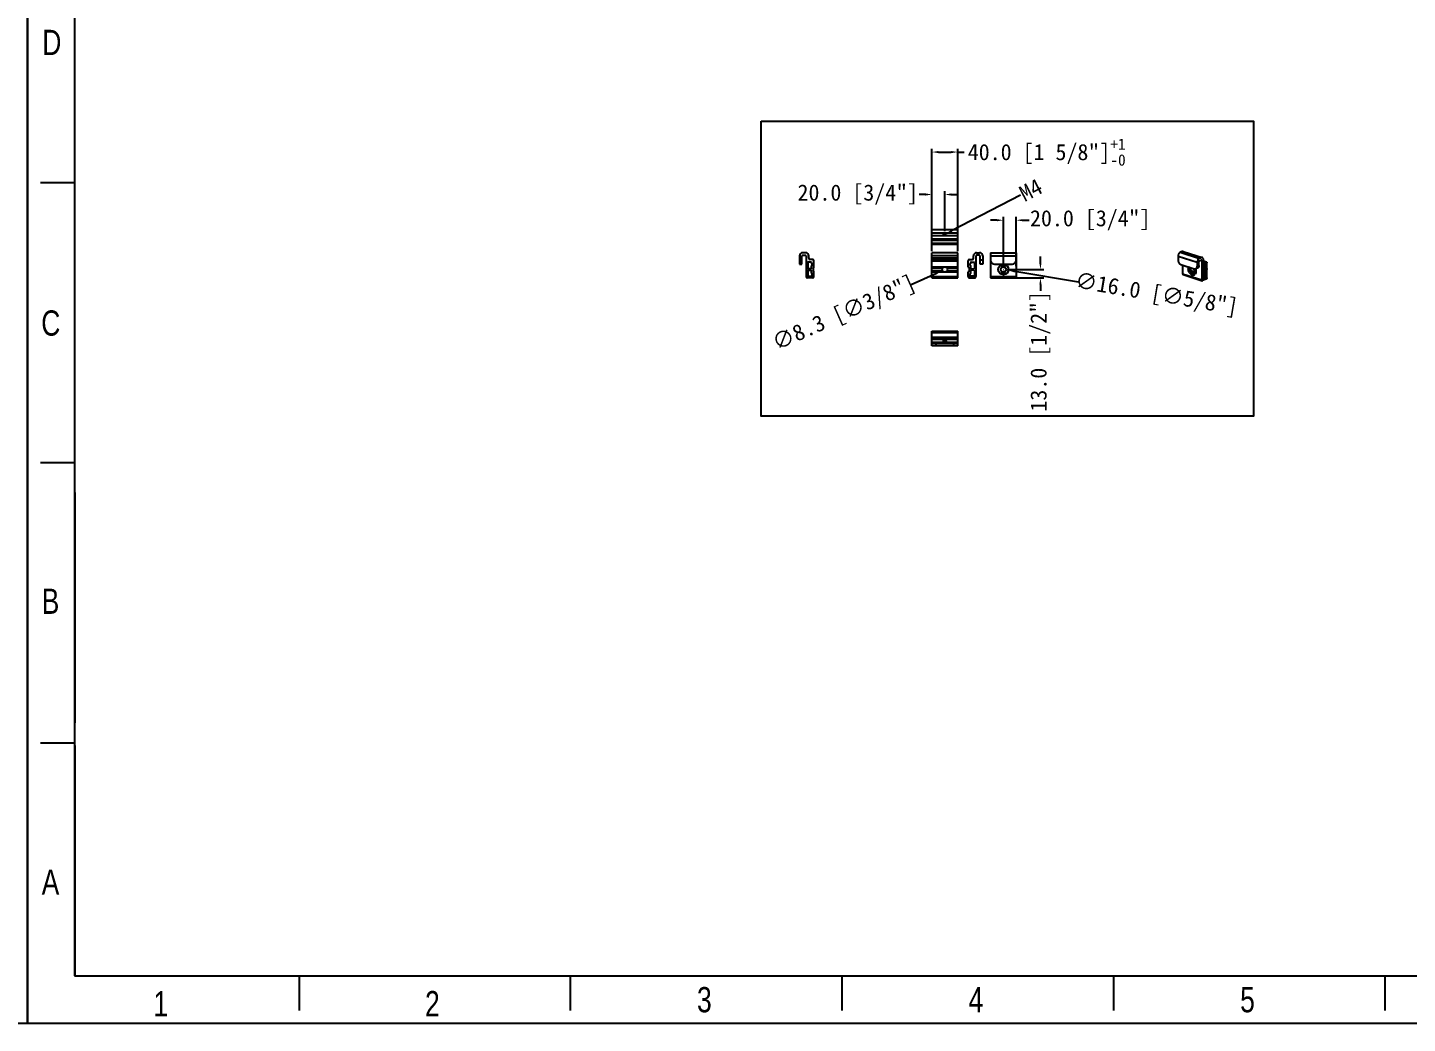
# Model space of a CAD drawing. Header units: millimetres. Extents: x 2900105 to 2915262, y -55349 to -51874.
# Drawn here: x 2905158 to 2907297, y -55349 to -53805 of the extents above; entities that cross this region are included whole.
import ezdxf

# ---------------------------------------------------------------- set-up
doc = ezdxf.new("R2010")
doc.units = ezdxf.units.MM
doc.linetypes.add('HIDDEN', pattern=[0.375, 0.25, -0.125])
doc.layers.add('DEFAULT_2', color=8, linetype='HIDDEN')
doc.styles.add('CKSTANDARD', font='arial.ttf')
doc.styles.add('Roamns', font='romans.shx')
doc.styles.get("Standard").update_dxf_attribs({"font": ''})
doc.styles.get('Standard').set_extended_font_data('SimSun')
doc.dimstyles.new('3', dxfattribs={"dimtxt": 25, "dimasz": 10, "dimexe": 5, "dimexo": 5, "dimgap": 1, "dimtad": 0, "dimdec": 1, "dimzin": 0, "dimdsep": 46, "dimtxsty": 'Standard', "dimcen": 0.09, "dimadec": 0, "dimazin": 0, "dimtfac": 1, "dimtdec": 1, "dimtofl": 0, "dimtmove": 0, "dimatfit": 3, "dimfxl": 1, "dimtolj": 1, "dimtzin": 0, "dimarcsym": 0})

# ---------------------------------------------------------------- blocks, each defined once
blk = doc.blocks.new('standard template')
for p, q in [((456, 14517), (54, 14517)), ((456, 11245), (54, 11245)), ((456, 10901), (456, 8211)), ((456, 8211), (456, 10446)), ((456, 6313), (456, 10291)), ((456, 7973), (54, 7973)), ((456, 7944), (456, 5254)), ((456, 5254), (37409, 5254)), ((3074, 5254), (3074, 4851)), ((6246, 4851), (6246, 5254)), ((9418, 4851), (9418, 5254)), ((12589, 4851), (12589, 5254)), ((15761, 4851), (15761, 5254))]:
    blk.add_line(p, q)
blk.add_lwpolyline([(37963, 4700), (-97, 4700), (-97, 30879), (37963, 30879)], close=True)
at = {"color": 7}
for points in [[(456, 6674), (456, 5964), (456, 5254), (456, 30226), (37409, 30226), (37409, 5254)], [(456, 9631), (456, 8921), (456, 8211)]]:
    blk.add_lwpolyline(points, dxfattribs=at)
at = {"style": 'CKSTANDARD', "width": 0.75}
for s, p in [('D', (74, 16009)), ('C', (62, 12732)), ('B', (67, 9483)), ('A', (67, 6202)), ('1', (1373, 4783)), ('2', (4545, 4783)), ('3', (7722, 4830)), ('4', (10894, 4830)), ('5', (14066, 4830))]:
    blk.add_text(s, height=295, dxfattribs=at).set_placement(p)
at = {"style": 'Roamns'}
for tag, p in [('PAGE_NAME', (27466, 7594)), ('PROJECT_NAME', (27466, 6884)), ('DRAWN_NAME', (27466, 6174)), ('VERSION', (34241, 6174)), ('SELECT_DATA', (27466, 5464)), ('PAGE_NUMBER', (34241, 5464))]:
    blk.add_attdef(tag, p, '', height=285, dxfattribs=at)
blk = doc.blocks.new('*D287')
at = {"color": 0, "lineweight": -2, "transparency": 16777216}
for p, q in [((2906559.8, -54151.9), (2906559.8, -53993.4)), ((2906569.8, -53998.4), (2906589.8, -53998.4)), ((2906599.8, -54151.9), (2906599.8, -53993.4)), ((2906599.8, -53998.4), (2906609.8, -53998.4))]:
    blk.add_line(p, q, dxfattribs=at)
at = {"color": 0, "transparency": 16777216}
for points in [[(2906569.8, -53996.7), (2906569.8, -54000), (2906559.8, -53998.4)], [(2906589.8, -53996.7), (2906589.8, -54000), (2906599.8, -53998.4)]]:
    blk.add_solid(points, dxfattribs=at)
at = {"layer": 'Defpoints', "color": 0, "transparency": 16777216}
for p in [(2906599.8, -53998.4), (2906559.8, -54156.9), (2906599.8, -54156.9)]:
    blk.add_point(p, dxfattribs=at)
at = {"color": 0, "transparency": 16777216, "insert": (2906737.8, -53998.4), "char_height": 25, "attachment_point": 5}
blk.add_mtext('\\A1;40.0 [1 5/8"]{\\H0.7x;\\S+1^ -0;}', dxfattribs=at)
blk = doc.blocks.new('*D288')
at = {"color": 0, "lineweight": -2, "transparency": 16777216}
for p, q in [((2906670.5, -54180.5), (2906670.7, -54180.5)), ((2906670.6, -54180.6), (2906670.6, -54180.4)), ((2906787.3, -54200), (2906688.3, -54183.4))]:
    blk.add_line(p, q, dxfattribs=at)
at = {"color": 0, "transparency": 16777216}
blk.add_solid([(2906688.6, -54181.8), (2906688, -54185.1), (2906678.5, -54181.8)], dxfattribs=at)
at = {"layer": 'Defpoints', "color": 0, "transparency": 16777216}
for p in [(2906662.7, -54179.1), (2906678.5, -54181.8)]:
    blk.add_point(p, dxfattribs=at)
at = {"color": 0, "transparency": 16777216, "insert": (2906907.8, -54220.3), "char_height": 25, "attachment_point": 5, "rotation": 350.4781}
blk.add_mtext('\\A1;∅16.0 [∅5/8"]', dxfattribs=at)
blk = doc.blocks.new('*D289')
at = {"color": 0, "lineweight": -2, "transparency": 16777216}
for p, q in [((2906728.1, -54170.5), (2906728.1, -54160.5)), ((2906675.7, -54180.5), (2906733.1, -54180.5)), ((2906675.7, -54193.5), (2906733.1, -54193.5)), ((2906728.1, -54203.5), (2906728.1, -54213.5))]:
    blk.add_line(p, q, dxfattribs=at)
at = {"color": 0, "transparency": 16777216}
for points in [[(2906726.4, -54170.5), (2906729.7, -54170.5), (2906728.1, -54180.5)], [(2906726.4, -54203.5), (2906729.7, -54203.5), (2906728.1, -54193.5)]]:
    blk.add_solid(points, dxfattribs=at)
at = {"layer": 'Defpoints', "color": 0, "transparency": 16777216}
for p in [(2906670.7, -54180.5), (2906670.7, -54193.5), (2906728.1, -54193.5)]:
    blk.add_point(p, dxfattribs=at)
at = {"color": 0, "transparency": 16777216, "insert": (2906728.1, -54307.2), "char_height": 25, "attachment_point": 5, "rotation": 90}
blk.add_mtext('\\A1;13.0 [1/2"]', dxfattribs=at)
blk = doc.blocks.new('*D290')
at = {"color": 0, "lineweight": -2, "transparency": 16777216}
for p, q in [((2906527.7, -54203.5), (2906566.8, -54186.2)), ((2906579.7, -54180.5), (2906579.9, -54180.5)), ((2906579.8, -54180.6), (2906579.8, -54180.4))]:
    blk.add_line(p, q, dxfattribs=at)
at = {"color": 0, "transparency": 16777216}
blk.add_solid([(2906566.2, -54184.7), (2906567.5, -54187.7), (2906576, -54182.1)], dxfattribs=at)
at = {"layer": 'Defpoints', "color": 0, "transparency": 16777216}
for p in [(2906576, -54182.1), (2906583.6, -54178.8)]:
    blk.add_point(p, dxfattribs=at)
at = {"color": 0, "transparency": 16777216, "insert": (2906424.2, -54249.5), "char_height": 25, "attachment_point": 5, "rotation": 23.9146}
blk.add_mtext('\\A1;∅8.3 [∅3/8"]', dxfattribs=at)
blk = doc.blocks.new('*D291')
at = {"color": 0, "lineweight": -2, "transparency": 16777216}
for p, q in [((2906549.8, -54064.2), (2906539.8, -54064.2)), ((2906559.8, -54121.1), (2906559.8, -54059.2)), ((2906579.8, -54121.1), (2906579.8, -54059.2)), ((2906589.8, -54064.2), (2906599.8, -54064.2))]:
    blk.add_line(p, q, dxfattribs=at)
at = {"color": 0, "transparency": 16777216}
for points in [[(2906549.8, -54062.5), (2906549.8, -54065.9), (2906559.8, -54064.2)], [(2906589.8, -54062.5), (2906589.8, -54065.9), (2906579.8, -54064.2)]]:
    blk.add_solid(points, dxfattribs=at)
at = {"layer": 'Defpoints', "color": 0, "transparency": 16777216}
for p in [(2906559.8, -54064.2), (2906559.8, -54126.1), (2906579.8, -54126.1)]:
    blk.add_point(p, dxfattribs=at)
at = {"color": 0, "transparency": 16777216, "insert": (2906444.9, -54064.2), "char_height": 25, "attachment_point": 5}
blk.add_mtext('\\A1;20.0 [3/4"]', dxfattribs=at)
blk = doc.blocks.new('*D292')
at = {"color": 0, "lineweight": -2, "transparency": 16777216}
for p, q in [((2906660.6, -54104), (2906650.6, -54104)), ((2906670.6, -54175.5), (2906670.6, -54099)), ((2906690.6, -54175.5), (2906690.6, -54099)), ((2906700.6, -54104), (2906710.6, -54104))]:
    blk.add_line(p, q, dxfattribs=at)
at = {"color": 0, "transparency": 16777216}
for points in [[(2906660.6, -54102.4), (2906660.6, -54105.7), (2906670.6, -54104)], [(2906700.6, -54102.4), (2906700.6, -54105.7), (2906690.6, -54104)]]:
    blk.add_solid(points, dxfattribs=at)
at = {"layer": 'Defpoints', "color": 0, "transparency": 16777216}
for p in [(2906690.6, -54104), (2906670.6, -54180.5), (2906690.6, -54180.5)]:
    blk.add_point(p, dxfattribs=at)
at = {"color": 0, "transparency": 16777216, "insert": (2906805.4, -54104), "char_height": 25, "attachment_point": 5}
blk.add_mtext('\\A1;20.0 [3/4"]', dxfattribs=at)
blk = doc.blocks.new('*D281')
at = {"color": 0, "lineweight": -2, "transparency": 16777216}
for p, q in [((2906697.1, -54065.4), (2906590.2, -54120.5)), ((2906579.7, -54125.9), (2906579.9, -54125.9)), ((2906579.8, -54126), (2906579.8, -54125.8))]:
    blk.add_line(p, q, dxfattribs=at)
at = {"color": 0, "transparency": 16777216}
blk.add_solid([(2906589.5, -54119.1), (2906591, -54122), (2906581.3, -54125.1)], dxfattribs=at)
at = {"layer": 'Defpoints', "color": 0, "transparency": 16777216}
for p in [(2906578.2, -54126.7), (2906581.3, -54125.1)]:
    blk.add_point(p, dxfattribs=at)
at = {"color": 0, "transparency": 16777216, "insert": (2906713.1, -54057.1), "char_height": 25, "attachment_point": 5, "rotation": 27.3021}
blk.add_mtext('\\A1;M4', dxfattribs=at)

msp = doc.modelspace()

# ---------------------------------------------------------------- linework, layer by layer
at = {"color": 7, "linetype": 'Continuous'}
for p, q in [((2906559.78, -54141.4), (2906559.78, -54118.9)), ((2906599.78, -54118.9), (2906559.78, -54118.9)), ((2906599.78, -54123.9), (2906559.78, -54123.9)), ((2906599.78, -54128.4), (2906559.78, -54128.4)), ((2906599.78, -54141.4), (2906599.78, -54118.9)), ((2906599.78, -54133.4), (2906559.78, -54133.4)), ((2906599.78, -54135.4), (2906559.78, -54135.4)), ((2906559.78, -54139.4), (2906599.78, -54139.4)), ((2906559.78, -54141.4), (2906599.78, -54141.4)), ((2906354.32, -54159.46), (2906354.32, -54171.96)), ((2906354.32, -54165.96), (2906358.32, -54165.96)), ((2906354.32, -54171.96), (2906358.32, -54171.96)), ((2906358.32, -54171.96), (2906358.32, -54159.46)), ((2906363.82, -54154.46), (2906359.32, -54154.46)), ((2906359.32, -54158.46), (2906363.82, -54158.46)), ((2906364.82, -54159.46), (2906364.82, -54191.46)), ((2906367.32, -54169.46), (2906367.32, -54178.71)), ((2906372.32, -54168.96), (2906367.82, -54168.96)), ((2906368.82, -54162.96), (2906368.82, -54159.46)), ((2906374.82, -54164.96), (2906370.82, -54164.96)), ((2906372.82, -54170.46), (2906372.82, -54169.46)), ((2906373.52, -54170.96), (2906373.32, -54170.96)), ((2906374.02, -54173.96), (2906374.02, -54171.46)), ((2906376.82, -54176.32), (2906376.82, -54166.96)), ((2906559.78, -54193.46), (2906559.78, -54154.46)), ((2906599.78, -54154.46), (2906559.78, -54154.46)), ((2906599.78, -54159.46), (2906559.78, -54159.46)), ((2906599.78, -54162.96), (2906559.78, -54162.96)), ((2906559.78, -54164.96), (2906599.78, -54164.96)), ((2906559.78, -54166.96), (2906599.78, -54166.96)), ((2906599.78, -54193.46), (2906599.78, -54154.46)), ((2906616.11, -54176.32), (2906616.11, -54166.96)), ((2906618.11, -54164.96), (2906622.11, -54164.96)), ((2906618.91, -54173.96), (2906618.91, -54171.46)), ((2906619.41, -54170.96), (2906619.61, -54170.96)), ((2906620.11, -54170.46), (2906620.11, -54169.46)), ((2906620.61, -54168.96), (2906625.11, -54168.96)), ((2906624.11, -54162.96), (2906624.11, -54159.46)), ((2906625.61, -54169.46), (2906625.61, -54178.71)), ((2906628.11, -54159.46), (2906628.11, -54191.46)), ((2906629.11, -54154.46), (2906633.61, -54154.46)), ((2906633.61, -54158.46), (2906629.11, -54158.46)), ((2906634.61, -54171.96), (2906634.61, -54159.46)), ((2906638.61, -54165.96), (2906634.61, -54165.96)), ((2906638.61, -54171.96), (2906634.61, -54171.96)), ((2906638.61, -54159.46), (2906638.61, -54171.96)), ((2906650.57, -54154.46), (2906650.57, -54193.46)), ((2906650.57, -54154.46), (2906690.57, -54154.46)), ((2906650.57, -54159.46), (2906690.57, -54159.46)), ((2906656.57, -54171.96), (2906684.57, -54171.96)), ((2906690.57, -54154.46), (2906690.57, -54193.46)), ((2906941.43, -54159.74), (2906941.43, -54165.83)), ((2906941.43, -54159.74), (2906971.14, -54169.21)), ((2906947.79, -54152.57), (2906944.78, -54153.75)), ((2906944.78, -54153.75), (2906974.48, -54163.22)), ((2906945.88, -54172.86), (2906966.68, -54179.48)), ((2906947.79, -54152.57), (2906977.5, -54162.04)), ((2906948.46, -54173.68), (2906948.46, -54186.93)), ((2906949.31, -54152.49), (2906979.01, -54161.95)), ((2906959.83, -54158.31), (2906959.96, -54158.35)), ((2906962.44, -54157.48), (2906962.31, -54157.44)), ((2906971.14, -54169.21), (2906971.14, -54175.29)), ((2906973.81, -54174.24), (2906973.81, -54168.16)), ((2906977.5, -54162.04), (2906974.48, -54163.22)), ((2906974.48, -54166.96), (2906977.5, -54165.78)), ((2906976.85, -54166.03), (2906978.17, -54166.45)), ((2906978.17, -54166.45), (2906978.17, -54196.39)), ((2906979.84, -54173.75), (2906979.84, -54183.8)), ((2906979.84, -54173.76), (2906983.71, -54174.99)), ((2906984.33, -54175.26), (2906979.84, -54173.83)), ((2906979.89, -54173.49), (2906983.52, -54174.64)), ((2906983.19, -54171.97), (2906980.18, -54173.15)), ((2906980.85, -54168.68), (2906980.85, -54165.4)), ((2906985.47, -54168.94), (2906980.85, -54167.47)), ((2906984.86, -54168.97), (2906980.85, -54167.69)), ((2906981.13, -54169.68), (2906982.18, -54170.02)), ((2906984.86, -54168.97), (2906982.18, -54170.02)), ((2906983.52, -54172.3), (2906982.87, -54172.09)), ((2906983.52, -54174.64), (2906983.52, -54172.3)), ((2906986.2, -54179.08), (2906986.2, -54170.32)), ((2906374.82, -54193.46), (2906366.82, -54193.46)), ((2906367.32, -54182.21), (2906367.32, -54190.46)), ((2906372.32, -54179.21), (2906367.82, -54179.21)), ((2906367.82, -54181.71), (2906372.32, -54181.71)), ((2906367.82, -54190.96), (2906373.52, -54190.96)), ((2906372.82, -54178.71), (2906372.82, -54174.96)), ((2906372.82, -54185.96), (2906372.82, -54182.21)), ((2906373.52, -54174.46), (2906373.32, -54174.46)), ((2906373.52, -54186.46), (2906373.32, -54186.46)), ((2906374.02, -54190.46), (2906374.02, -54186.96)), ((2906375.62, -54178.46), (2906375.62, -54182.46)), ((2906376.82, -54191.46), (2906376.82, -54184.6)), ((2906559.78, -54176.32), (2906579.43, -54176.32)), ((2906559.78, -54178.03), (2906576.41, -54178.03)), ((2906559.78, -54178.46), (2906576.14, -54178.46)), ((2906559.78, -54182.46), (2906576.14, -54182.46)), ((2906576.41, -54182.89), (2906559.78, -54182.89)), ((2906579.43, -54184.6), (2906559.78, -54184.6)), ((2906559.78, -54191.46), (2906599.78, -54191.46)), ((2906559.78, -54193.46), (2906599.78, -54193.46)), ((2906580.13, -54176.32), (2906599.78, -54176.32)), ((2906599.78, -54184.6), (2906580.13, -54184.6)), ((2906583.15, -54178.03), (2906599.78, -54178.03)), ((2906599.78, -54182.89), (2906583.15, -54182.89)), ((2906583.42, -54178.46), (2906599.78, -54178.46)), ((2906583.42, -54182.46), (2906599.78, -54182.46)), ((2906616.11, -54191.46), (2906616.11, -54184.6)), ((2906617.31, -54178.46), (2906617.31, -54182.46)), ((2906618.11, -54193.46), (2906626.11, -54193.46)), ((2906618.91, -54190.46), (2906618.91, -54186.96)), ((2906619.41, -54174.46), (2906619.61, -54174.46)), ((2906619.41, -54186.46), (2906619.61, -54186.46)), ((2906625.11, -54190.96), (2906619.41, -54190.96)), ((2906620.11, -54178.71), (2906620.11, -54174.96)), ((2906620.11, -54185.96), (2906620.11, -54182.21)), ((2906620.61, -54179.21), (2906625.11, -54179.21)), ((2906625.11, -54181.71), (2906620.61, -54181.71)), ((2906625.61, -54182.21), (2906625.61, -54190.46)), ((2906650.57, -54191.46), (2906690.57, -54191.46)), ((2906650.57, -54193.46), (2906690.57, -54193.46)), ((2906676.34, -54174.96), (2906664.8, -54174.96)), ((2906664.8, -54185.96), (2906676.34, -54185.96)), ((2906675.85, -54186.46), (2906665.29, -54186.46)), ((2906675.83, -54174.46), (2906665.31, -54174.46)), ((2906675.2, -54186.96), (2906665.94, -54186.96)), ((2906675.18, -54173.96), (2906665.96, -54173.96)), ((2906948.46, -54186.93), (2906978.17, -54196.39)), ((2906949.19, -54188.31), (2906978.9, -54197.77)), ((2906959.45, -54177.54), (2906959.21, -54177.46)), ((2906959.41, -54181.46), (2906969.13, -54184.56)), ((2906959.96, -54177.34), (2906959.45, -54177.54)), ((2906959.45, -54179.88), (2906962.47, -54178.7)), ((2906959.48, -54181.77), (2906969.09, -54184.83)), ((2906969.07, -54184.91), (2906959.51, -54181.86)), ((2906968.04, -54187.38), (2906961.16, -54185.19)), ((2906967.55, -54187.93), (2906961.94, -54186.15)), ((2906962.14, -54178.83), (2906962.87, -54179.06)), ((2906971.55, -54178.4), (2906968.87, -54179.45)), ((2906973.81, -54174.24), (2906971.14, -54175.29)), ((2906984.33, -54177.6), (2906979.84, -54176.17)), ((2906983.99, -54178.2), (2906979.84, -54176.88)), ((2906983.86, -54178.25), (2906979.84, -54176.97)), ((2906983.52, -54178.85), (2906979.84, -54177.68)), ((2906983.52, -54182.36), (2906979.84, -54181.19)), ((2906983.19, -54182.96), (2906979.84, -54181.89)), ((2906979.84, -54187.08), (2906979.84, -54194.33)), ((2906979.84, -54187.97), (2906983.52, -54189.14)), ((2906979.84, -54188.26), (2906983.71, -54189.49)), ((2906984.33, -54189.76), (2906979.84, -54188.34)), ((2906984.33, -54192.57), (2906979.84, -54191.14)), ((2906983.99, -54193.17), (2906979.84, -54191.85)), ((2906980.18, -54184.14), (2906979.92, -54184.06)), ((2906980.18, -54194.67), (2906979.92, -54194.58)), ((2906983.19, -54182.96), (2906980.18, -54184.14)), ((2906980.18, -54186.48), (2906983.19, -54185.3)), ((2906980.18, -54194.67), (2906983.99, -54193.17)), ((2906982.87, -54185.43), (2906983.52, -54185.64)), ((2906983.52, -54182.36), (2906983.52, -54178.85)), ((2906983.52, -54189.14), (2906983.52, -54185.64)), ((2906983.99, -54174.93), (2906983.86, -54174.98)), ((2906983.99, -54178.2), (2906983.86, -54178.25)), ((2906983.99, -54189.43), (2906983.86, -54189.48)), ((2906984.33, -54177.6), (2906984.33, -54175.26)), ((2906984.33, -54192.57), (2906984.33, -54189.76)), ((2906985.4, -54181.39), (2906985.4, -54185.13)), ((2906986.2, -54193.24), (2906986.2, -54186.82)), ((2906984.86, -54195.64), (2906979.51, -54197.73)), ((2906559.78, -54298.62), (2906559.78, -54276.12)), ((2906559.78, -54276.12), (2906599.78, -54276.12)), ((2906559.78, -54278.12), (2906599.78, -54278.12)), ((2906599.78, -54298.62), (2906599.78, -54276.12)), ((2906599.78, -54286.12), (2906559.78, -54286.12)), ((2906599.78, -54288.12), (2906559.78, -54288.12)), ((2906599.78, -54289.12), (2906559.78, -54289.12)), ((2906599.78, -54293.62), (2906559.78, -54293.62)), ((2906559.78, -54294.62), (2906599.78, -54294.62)), ((2906599.78, -54298.62), (2906559.78, -54298.62)), ((2906565.78, -54294.62), (2906565.78, -54298.62)), ((2906593.78, -54298.62), (2906593.78, -54294.62))]:
    msp.add_line(p, q, dxfattribs=at)
at = {"color": 114, "true_color": 0x139b48}
msp.add_lwpolyline([(2906295.12, -53950.54), (2907058.45, -53950.54), (2907058.45, -54407.74), (2906295.12, -54407.74)], close=True, dxfattribs=at)
at = {"color": 7, "linetype": 'Continuous'}
for centre, radius in [((2906579.78, -54126.15), 1.75), ((2906670.57, -54180.46), 8), ((2906579.78, -54180.46), 4.15), ((2906670.57, -54180.46), 4.15), ((2906579.78, -54291.37), 1.75)]:
    msp.add_circle(centre, radius, dxfattribs=at)
for centre, radius, start, end in [((2906359.32, -54159.46), 5, 90, 180), ((2906359.32, -54159.46), 1, 90, 180), ((2906363.82, -54159.46), 5, 0, 90), ((2906363.82, -54159.46), 1, 0, 90), ((2906367.82, -54169.46), 0.5, 90, 180), ((2906370.82, -54162.96), 2, 180, 270), ((2906372.32, -54169.46), 0.5, 0, 90), ((2906373.32, -54170.46), 0.5, 180, 270), ((2906373.52, -54171.46), 0.5, 0, 90), ((2906374.82, -54166.96), 2, 0, 90), ((2906618.11, -54166.96), 2, 90, 180), ((2906619.41, -54171.46), 0.5, 90, 180), ((2906619.61, -54170.46), 0.5, 270, 0), ((2906620.61, -54169.46), 0.5, 90, 180), ((2906622.11, -54162.96), 2, 270, 0), ((2906629.11, -54159.46), 5, 90, 180), ((2906625.11, -54169.46), 0.5, 0, 90), ((2906629.11, -54159.46), 1, 90, 180), ((2906633.61, -54159.46), 5, 0, 90), ((2906633.61, -54159.46), 1, 0, 90), ((2906656.57, -54165.96), 6, 180, 270), ((2906684.57, -54165.96), 6, 270, 0), ((2906366.82, -54191.46), 2, 180, 270), ((2906367.82, -54178.71), 0.5, 180, 270), ((2906367.82, -54182.21), 0.5, 90, 180), ((2906367.82, -54190.46), 0.5, 180, 270), ((2906372.32, -54178.71), 0.5, 270, 0), ((2906372.32, -54182.21), 0.5, 0, 90), ((2906373.32, -54174.96), 0.5, 90, 180), ((2906373.32, -54185.96), 0.5, 180, 270), ((2906373.52, -54173.96), 0.5, 270, 0), ((2906373.52, -54186.96), 0.5, 0, 90), ((2906373.52, -54190.46), 0.5, 270, 0), ((2906374.82, -54191.46), 2, 270, 0), ((2906376.12, -54178.46), 0.5, 121.33225, 180), ((2906376.12, -54182.46), 0.5, 180, 238.66775), ((2906374.82, -54176.32), 2, 301.33225, 0), ((2906374.82, -54184.6), 2, 0, 58.66775), ((2906618.11, -54176.32), 2, 180, 238.66775), ((2906618.11, -54184.6), 2, 121.33225, 180), ((2906618.11, -54191.46), 2, 180, 270), ((2906616.81, -54178.46), 0.5, 0, 58.66775), ((2906616.81, -54182.46), 0.5, 301.33225, 0), ((2906619.41, -54173.96), 0.5, 180, 270), ((2906619.41, -54186.96), 0.5, 90, 180), ((2906619.41, -54190.46), 0.5, 180, 270), ((2906619.61, -54174.96), 0.5, 0, 90), ((2906619.61, -54185.96), 0.5, 270, 0), ((2906620.61, -54178.71), 0.5, 180, 270), ((2906620.61, -54182.21), 0.5, 90, 180), ((2906625.11, -54178.71), 0.5, 270, 0), ((2906625.11, -54182.21), 0.5, 0, 90), ((2906625.11, -54190.46), 0.5, 270, 0), ((2906626.11, -54191.46), 2, 270, 0), ((2906966.71, -54178.65), 7.65, 168.35039, 169.31732), ((2906973.19, -54177.32), 10.46, 185.0431, 189.58766)]:
    msp.add_arc(centre, radius, start, end, dxfattribs=at)
for points, knots in [([(2906949.31, -54152.49), (2906949.19, -54152.45), (2906948.94, -54152.4), (2906948.43, -54152.38), (2906948.04, -54152.48), (2906947.79, -54152.57)], [0, 0, 0, 0, 0.2387263, 0.4824885, 1, 1, 1, 1]), ([(2906944.78, -54153.75), (2906944.3, -54153.94), (2906943.62, -54154.43), (2906942.89, -54155.27), (2906942.38, -54156.05), (2906941.97, -54156.92), (2906941.57, -54158.14), (2906941.43, -54159.11), (2906941.43, -54159.74)], [0, 0, 0, 0, 0.2140753, 0.3358372, 0.4650692, 0.5992122, 0.7352546, 1, 1, 1, 1]), ([(2906941.43, -54165.83), (2906941.43, -54166.59), (2906941.61, -54167.74), (2906942.15, -54169.19), (2906942.7, -54170.22), (2906943.38, -54171.13), (2906944.36, -54172.12), (2906945.26, -54172.66), (2906945.88, -54172.86)], [0, 0, 0, 0, 0.2590478, 0.3925682, 0.5250799, 0.6540285, 0.7772196, 1, 1, 1, 1]), ([(2906962.31, -54157.44), (2906962.17, -54157.39), (2906961.87, -54157.33), (2906961.4, -54157.28), (2906960.91, -54157.27), (2906960.44, -54157.32), (2906960.02, -54157.41), (2906959.73, -54157.52), (2906959.55, -54157.63), (2906959.46, -54157.71), (2906959.4, -54157.8), (2906959.39, -54157.86), (2906959.39, -54157.89)], [0, 0, 0, 0, 0.1361299, 0.2892862, 0.4486754, 0.6028787, 0.7410232, 0.8543546, 0.9001993, 0.9388013, 0.9712665, 1, 1, 1, 1]), ([(2906959.39, -54157.89), (2906959.39, -54157.92), (2906959.4, -54157.98), (2906959.45, -54158.06), (2906959.52, -54158.14), (2906959.58, -54158.18), (2906959.62, -54158.2)], [0, 0, 0, 0, 0.2033146, 0.4286487, 0.6915426, 1, 1, 1, 1]), ([(2906959.62, -54158.2), (2906959.64, -54158.21), (2906959.7, -54158.25), (2906959.78, -54158.29), (2906959.83, -54158.31)], [0, 0, 0, 0, 0.2311196, 1, 1, 1, 1]), ([(2906959.96, -54158.35), (2906960.1, -54158.4), (2906960.4, -54158.46), (2906960.87, -54158.51), (2906961.36, -54158.52), (2906961.83, -54158.47), (2906962.25, -54158.38), (2906962.54, -54158.27), (2906962.72, -54158.16), (2906962.81, -54158.08), (2906962.87, -54157.99), (2906962.89, -54157.93), (2906962.89, -54157.89)], [0, 0, 0, 0, 0.1361299, 0.2892862, 0.4486754, 0.6028787, 0.7410232, 0.8543546, 0.9001993, 0.9388013, 0.9712665, 1, 1, 1, 1]), ([(2906962.65, -54157.59), (2906962.64, -54157.58), (2906962.57, -54157.54), (2906962.5, -54157.5), (2906962.44, -54157.48)], [0, 0, 0, 0, 0.2311196, 1, 1, 1, 1]), ([(2906962.89, -54157.89), (2906962.89, -54157.87), (2906962.87, -54157.81), (2906962.83, -54157.73), (2906962.75, -54157.65), (2906962.69, -54157.61), (2906962.65, -54157.59)], [0, 0, 0, 0, 0.2033146, 0.4286487, 0.6915426, 1, 1, 1, 1]), ([(2906974.48, -54163.22), (2906974.01, -54163.4), (2906973.33, -54163.89), (2906972.6, -54164.73), (2906972.09, -54165.51), (2906971.68, -54166.38), (2906971.27, -54167.6), (2906971.14, -54168.57), (2906971.14, -54169.21)], [0, 0, 0, 0, 0.2140753, 0.3358372, 0.4650692, 0.5992122, 0.7352546, 1, 1, 1, 1]), ([(2906974.48, -54166.96), (2906974.39, -54167), (2906974.2, -54167.13), (2906973.99, -54167.42), (2906973.85, -54167.77), (2906973.81, -54168.03), (2906973.81, -54168.16)], [0, 0, 0, 0, 0.2143469, 0.464968, 0.7349187, 1, 1, 1, 1]), ([(2906979.01, -54161.95), (2906978.9, -54161.91), (2906978.65, -54161.86), (2906978.14, -54161.84), (2906977.75, -54161.94), (2906977.5, -54162.04)], [0, 0, 0, 0, 0.2387263, 0.4824885, 1, 1, 1, 1]), ([(2906977.8, -54165.76), (2906977.75, -54165.75), (2906977.65, -54165.73), (2906977.55, -54165.76), (2906977.5, -54165.78)], [0, 0, 0, 0, 0.4817401, 1, 1, 1, 1]), ([(2906978.17, -54166.45), (2906978.17, -54166.37), (2906978.15, -54166.21), (2906978.08, -54166), (2906977.96, -54165.84), (2906977.86, -54165.78), (2906977.8, -54165.76)], [0, 0, 0, 0, 0.2955466, 0.5591597, 0.7902424, 1, 1, 1, 1]), ([(2906980.85, -54165.4), (2906980.85, -54164.99), (2906980.79, -54164.39), (2906980.58, -54163.64), (2906980.31, -54163.01), (2906979.92, -54162.48), (2906979.42, -54162.11), (2906979.15, -54161.99), (2906979.01, -54161.95)], [0, 0, 0, 0, 0.2950736, 0.4311153, 0.5586992, 0.7894011, 0.896166, 1, 1, 1, 1]), ([(2906979.84, -54173.75), (2906979.84, -54173.68), (2906979.86, -54173.55), (2906979.93, -54173.38), (2906980.03, -54173.23), (2906980.13, -54173.17), (2906980.18, -54173.15)], [0, 0, 0, 0, 0.2650492, 0.5350378, 0.7856793, 1, 1, 1, 1]), ([(2906980.85, -54168.68), (2906980.85, -54168.84), (2906980.87, -54169.15), (2906981.02, -54169.57), (2906981.25, -54169.89), (2906981.47, -54170.02), (2906981.58, -54170.06)], [0, 0, 0, 0, 0.2955989, 0.5591084, 0.7902266, 1, 1, 1, 1]), ([(2906981.58, -54170.06), (2906981.67, -54170.09), (2906981.88, -54170.11), (2906982.09, -54170.06), (2906982.18, -54170.02)], [0, 0, 0, 0, 0.4815152, 1, 1, 1, 1]), ([(2906983.34, -54171.96), (2906983.32, -54171.95), (2906983.26, -54171.95), (2906983.21, -54171.96), (2906983.19, -54171.97)], [0, 0, 0, 0, 0.4822845, 1, 1, 1, 1]), ([(2906983.52, -54172.3), (2906983.52, -54172.26), (2906983.52, -54172.19), (2906983.48, -54172.08), (2906983.42, -54172), (2906983.37, -54171.97), (2906983.34, -54171.96)], [0, 0, 0, 0, 0.2953167, 0.5592153, 0.7902318, 1, 1, 1, 1]), ([(2906984.86, -54168.97), (2906984.96, -54168.93), (2906985.17, -54168.88), (2906985.38, -54168.91), (2906985.47, -54168.94)], [0, 0, 0, 0, 0.5184848, 1, 1, 1, 1]), ([(2906985.47, -54168.94), (2906985.58, -54168.97), (2906985.8, -54169.1), (2906986.03, -54169.42), (2906986.17, -54169.84), (2906986.2, -54170.16), (2906986.2, -54170.32)], [0, 0, 0, 0, 0.2097734, 0.4408916, 0.7044011, 1, 1, 1, 1]), ([(2906948.46, -54186.93), (2906948.46, -54187.09), (2906948.49, -54187.4), (2906948.63, -54187.82), (2906948.86, -54188.14), (2906949.08, -54188.27), (2906949.19, -54188.31)], [0, 0, 0, 0, 0.2955989, 0.5591084, 0.7902266, 1, 1, 1, 1]), ([(2906958.67, -54184.56), (2906958.33, -54183.92), (2906957.79, -54182.59), (2906957.36, -54180.53), (2906957.35, -54178.51), (2906957.64, -54177.24), (2906957.86, -54176.66)], [0, 0, 0, 0, 0.2644946, 0.5249406, 0.7722739, 1, 1, 1, 1]), ([(2906958.67, -54184.56), (2906959.09, -54185.36), (2906959.86, -54186.48), (2906961.13, -54187.68), (2906962.14, -54188.37), (2906963.19, -54188.85), (2906964.24, -54189.09), (2906965.27, -54189.1), (2906965.93, -54188.93), (2906966.23, -54188.82)], [0, 0, 0, 0, 0.2888717, 0.4252431, 0.5541319, 0.6750312, 0.7884109, 0.8958548, 1, 1, 1, 1]), ([(2906959.31, -54177.55), (2906959.28, -54177.54), (2906959.24, -54177.51), (2906959.19, -54177.44), (2906959.18, -54177.34), (2906959.18, -54177.26), (2906959.19, -54177.23)], [0, 0, 0, 0, 0.2067646, 0.4316871, 0.69487, 1, 1, 1, 1]), ([(2906959.19, -54180.5), (2906959.18, -54180.44), (2906959.18, -54180.3), (2906959.23, -54180.07), (2906959.35, -54179.92), (2906959.45, -54179.88)], [0, 0, 0, 0, 0.275164, 0.5463549, 1, 1, 1, 1]), ([(2906959.19, -54180.5), (2906959.37, -54181.6), (2906959.91, -54183.22), (2906961.04, -54185.12), (2906962.06, -54186.36), (2906963.22, -54187.35), (2906964.45, -54188.05), (2906965.72, -54188.43), (2906966.58, -54188.45), (2906966.98, -54188.4)], [0, 0, 0, 0, 0.277709, 0.4155946, 0.5485247, 0.6741061, 0.7909304, 0.8989876, 1, 1, 1, 1]), ([(2906959.45, -54177.54), (2906959.44, -54177.55), (2906959.39, -54177.56), (2906959.34, -54177.56), (2906959.31, -54177.55)], [0, 0, 0, 0, 0.2767589, 1, 1, 1, 1]), ([(2906962.47, -54178.7), (2906962.49, -54178.69), (2906962.55, -54178.68), (2906962.6, -54178.68), (2906962.62, -54178.69)], [0, 0, 0, 0, 0.5067321, 1, 1, 1, 1]), ([(2906962.62, -54178.69), (2906962.66, -54178.7), (2906962.72, -54178.74), (2906962.79, -54178.82), (2906962.84, -54178.93), (2906962.86, -54179.01), (2906962.87, -54179.06)], [0, 0, 0, 0, 0.2126373, 0.4490942, 0.7133212, 1, 1, 1, 1]), ([(2906965.66, -54179.16), (2906965.75, -54179.68), (2906966.07, -54180.68), (2906966.76, -54181.79), (2906967.47, -54182.49), (2906968.03, -54182.89), (2906968.62, -54183.16), (2906969.03, -54183.25), (2906969.23, -54183.26)], [0, 0, 0, 0, 0.2722977, 0.539803, 0.6662086, 0.7852754, 0.8963686, 1, 1, 1, 1]), ([(2906966.23, -54188.82), (2906966.56, -54188.68), (2906967.21, -54188.32), (2906967.73, -54187.8), (2906967.96, -54187.51)], [0, 0, 0, 0, 0.4908476, 1, 1, 1, 1]), ([(2906966.68, -54179.48), (2906967.04, -54179.6), (2906967.61, -54179.69), (2906968.35, -54179.62), (2906968.7, -54179.52), (2906968.87, -54179.45)], [0, 0, 0, 0, 0.5144189, 0.7592927, 1, 1, 1, 1]), ([(2906967.88, -54179.63), (2906967.9, -54179.67), (2906967.98, -54179.79), (2906968.1, -54179.9), (2906968.21, -54179.94)], [0, 0, 0, 0, 0.2634968, 1, 1, 1, 1]), ([(2906968.58, -54179.57), (2906968.84, -54180.29), (2906969.22, -54181.74), (2906969.3, -54183.59), (2906969.11, -54184.97), (2906968.77, -54186.2), (2906968.33, -54187.04), (2906967.96, -54187.51)], [0, 0, 0, 0, 0.275964, 0.5392921, 0.6636168, 0.7819775, 1, 1, 1, 1]), ([(2906968.21, -54179.94), (2906968.26, -54179.97), (2906968.46, -54180.06), (2906968.66, -54180.19), (2906968.8, -54180.29)], [0, 0, 0, 0, 0.2374245, 1, 1, 1, 1]), ([(2906968.87, -54179.45), (2906969.04, -54179.39), (2906969.37, -54179.22), (2906969.82, -54178.87), (2906970.22, -54178.44), (2906970.67, -54177.73), (2906971.04, -54176.67), (2906971.14, -54175.76), (2906971.14, -54175.29)], [0, 0, 0, 0, 0.1097513, 0.2214971, 0.3369984, 0.4576155, 0.7164683, 1, 1, 1, 1]), ([(2906973.81, -54174.24), (2906973.81, -54174.71), (2906973.72, -54175.62), (2906973.34, -54176.69), (2906972.89, -54177.39), (2906972.5, -54177.82), (2906972.05, -54178.17), (2906971.72, -54178.34), (2906971.55, -54178.4)], [0, 0, 0, 0, 0.2835317, 0.5423845, 0.6630016, 0.7785029, 0.8902487, 1, 1, 1, 1]), ([(2906980.02, -54184.15), (2906980, -54184.14), (2906979.94, -54184.11), (2906979.88, -54184.03), (2906979.85, -54183.92), (2906979.84, -54183.84), (2906979.84, -54183.8)], [0, 0, 0, 0, 0.2097682, 0.4407847, 0.7046833, 1, 1, 1, 1]), ([(2906979.84, -54187.08), (2906979.84, -54187.01), (2906979.86, -54186.89), (2906979.93, -54186.71), (2906980.03, -54186.57), (2906980.13, -54186.5), (2906980.18, -54186.48)], [0, 0, 0, 0, 0.2650492, 0.5350378, 0.7856793, 1, 1, 1, 1]), ([(2906980.02, -54194.67), (2906980, -54194.67), (2906979.94, -54194.63), (2906979.88, -54194.55), (2906979.85, -54194.45), (2906979.84, -54194.37), (2906979.84, -54194.33)], [0, 0, 0, 0, 0.2097682, 0.4407847, 0.7046833, 1, 1, 1, 1]), ([(2906980.18, -54184.14), (2906980.15, -54184.15), (2906980.1, -54184.16), (2906980.05, -54184.16), (2906980.02, -54184.15)], [0, 0, 0, 0, 0.5177155, 1, 1, 1, 1]), ([(2906980.18, -54194.67), (2906980.15, -54194.67), (2906980.1, -54194.69), (2906980.05, -54194.68), (2906980.02, -54194.67)], [0, 0, 0, 0, 0.5177155, 1, 1, 1, 1]), ([(2906983.52, -54182.36), (2906983.52, -54182.42), (2906983.51, -54182.55), (2906983.43, -54182.73), (2906983.33, -54182.87), (2906983.24, -54182.94), (2906983.19, -54182.96)], [0, 0, 0, 0, 0.2650492, 0.5350378, 0.7856793, 1, 1, 1, 1]), ([(2906983.34, -54185.29), (2906983.32, -54185.28), (2906983.26, -54185.28), (2906983.21, -54185.29), (2906983.19, -54185.3)], [0, 0, 0, 0, 0.4822845, 1, 1, 1, 1]), ([(2906983.52, -54185.64), (2906983.52, -54185.59), (2906983.52, -54185.52), (2906983.48, -54185.41), (2906983.42, -54185.33), (2906983.37, -54185.3), (2906983.34, -54185.29)], [0, 0, 0, 0, 0.2953167, 0.5592153, 0.7902318, 1, 1, 1, 1]), ([(2906983.52, -54174.64), (2906983.52, -54174.68), (2906983.53, -54174.76), (2906983.57, -54174.87), (2906983.62, -54174.95), (2906983.68, -54174.98), (2906983.71, -54174.99)], [0, 0, 0, 0, 0.2953167, 0.5592153, 0.7902318, 1, 1, 1, 1]), ([(2906983.52, -54178.85), (2906983.52, -54178.79), (2906983.54, -54178.66), (2906983.61, -54178.48), (2906983.72, -54178.34), (2906983.81, -54178.27), (2906983.86, -54178.25)], [0, 0, 0, 0, 0.2650492, 0.5350378, 0.7856793, 1, 1, 1, 1]), ([(2906983.52, -54189.14), (2906983.52, -54189.18), (2906983.53, -54189.26), (2906983.57, -54189.37), (2906983.62, -54189.45), (2906983.68, -54189.48), (2906983.71, -54189.49)], [0, 0, 0, 0, 0.2953167, 0.5592153, 0.7902318, 1, 1, 1, 1]), ([(2906983.71, -54174.99), (2906983.73, -54175), (2906983.78, -54175), (2906983.83, -54174.99), (2906983.86, -54174.98)], [0, 0, 0, 0, 0.4822845, 1, 1, 1, 1]), ([(2906983.71, -54189.49), (2906983.73, -54189.5), (2906983.78, -54189.5), (2906983.83, -54189.49), (2906983.86, -54189.48)], [0, 0, 0, 0, 0.4822845, 1, 1, 1, 1]), ([(2906984.14, -54174.92), (2906984.12, -54174.91), (2906984.07, -54174.9), (2906984.02, -54174.92), (2906983.99, -54174.93)], [0, 0, 0, 0, 0.4822845, 1, 1, 1, 1]), ([(2906984.33, -54177.6), (2906984.33, -54177.67), (2906984.31, -54177.79), (2906984.24, -54177.97), (2906984.13, -54178.12), (2906984.04, -54178.18), (2906983.99, -54178.2)], [0, 0, 0, 0, 0.2650492, 0.5350378, 0.7856793, 1, 1, 1, 1]), ([(2906984.14, -54189.42), (2906984.12, -54189.41), (2906984.07, -54189.41), (2906984.02, -54189.42), (2906983.99, -54189.43)], [0, 0, 0, 0, 0.4822845, 1, 1, 1, 1]), ([(2906983.99, -54193.17), (2906984.04, -54193.15), (2906984.13, -54193.08), (2906984.24, -54192.94), (2906984.31, -54192.76), (2906984.33, -54192.63), (2906984.33, -54192.57)], [0, 0, 0, 0, 0.2143207, 0.4649622, 0.7349508, 1, 1, 1, 1]), ([(2906984.33, -54175.26), (2906984.33, -54175.22), (2906984.32, -54175.14), (2906984.28, -54175.04), (2906984.23, -54174.96), (2906984.17, -54174.93), (2906984.14, -54174.92)], [0, 0, 0, 0, 0.2953167, 0.5592153, 0.7902318, 1, 1, 1, 1]), ([(2906984.33, -54189.76), (2906984.33, -54189.72), (2906984.32, -54189.65), (2906984.28, -54189.54), (2906984.23, -54189.46), (2906984.17, -54189.43), (2906984.14, -54189.42)], [0, 0, 0, 0, 0.2953167, 0.5592153, 0.7902318, 1, 1, 1, 1]), ([(2906986.2, -54193.24), (2906986.2, -54193.49), (2906986.13, -54194.01), (2906985.89, -54194.61), (2906985.62, -54195.03), (2906985.33, -54195.37), (2906985.05, -54195.56), (2906984.86, -54195.64)], [0, 0, 0, 0, 0.2648966, 0.5346891, 0.663991, 0.7858015, 1, 1, 1, 1]), ([(2906985.56, -54180.93), (2906985.51, -54180.99), (2906985.43, -54181.14), (2906985.4, -54181.31), (2906985.4, -54181.39)], [0, 0, 0, 0, 0.4967745, 1, 1, 1, 1]), ([(2906985.4, -54185.13), (2906985.4, -54185.17), (2906985.4, -54185.25), (2906985.44, -54185.35), (2906985.49, -54185.42), (2906985.53, -54185.46), (2906985.56, -54185.47)], [0, 0, 0, 0, 0.2925561, 0.5562982, 0.789576, 1, 1, 1, 1]), ([(2906986.2, -54179.08), (2906986.2, -54179.41), (2906986.08, -54180.08), (2906985.77, -54180.67), (2906985.56, -54180.93)], [0, 0, 0, 0, 0.5032248, 1, 1, 1, 1]), ([(2906986.2, -54186.82), (2906986.2, -54186.66), (2906986.18, -54186.37), (2906986.05, -54185.98), (2906985.85, -54185.66), (2906985.66, -54185.52), (2906985.56, -54185.47)], [0, 0, 0, 0, 0.2927109, 0.5562761, 0.7894911, 1, 1, 1, 1]), ([(2906978.17, -54196.39), (2906978.17, -54196.55), (2906978.2, -54196.86), (2906978.34, -54197.28), (2906978.57, -54197.6), (2906978.79, -54197.73), (2906978.9, -54197.77)], [0, 0, 0, 0, 0.2955989, 0.5591084, 0.7902266, 1, 1, 1, 1]), ([(2906978.9, -54197.77), (2906978.99, -54197.8), (2906979.2, -54197.82), (2906979.41, -54197.77), (2906979.51, -54197.73)], [0, 0, 0, 0, 0.4815152, 1, 1, 1, 1])]:
    msp.add_open_spline(points, degree=3, knots=knots, dxfattribs=at)
at = {"layer": 'DEFAULT_2', "color": 8, "linetype": 'HIDDEN'}
for centre in [(2906579.78, -54126.15), (2906579.78, -54291.37)]:
    msp.add_circle(centre, 2, dxfattribs=at)
for points in [[(2906962.48, -54157.37), (2906962.42, -54157.36), (2906962.35, -54157.34), (2906962.24, -54157.31), (2906962.16, -54157.29), (2906962.07, -54157.27), (2906961.99, -54157.26), (2906961.9, -54157.24), (2906961.81, -54157.23), (2906961.71, -54157.22), (2906961.59, -54157.21), (2906961.43, -54157.19), (2906961.23, -54157.19), (2906961.03, -54157.19), (2906960.87, -54157.2), (2906960.74, -54157.21), (2906960.65, -54157.21), (2906960.56, -54157.22), (2906960.46, -54157.23), (2906960.37, -54157.25), (2906960.28, -54157.25), (2906960.2, -54157.27), (2906960.11, -54157.29), (2906960.03, -54157.31), (2906959.94, -54157.33), (2906959.87, -54157.35), (2906959.8, -54157.37), (2906959.73, -54157.4), (2906959.65, -54157.42), (2906959.59, -54157.45), (2906959.53, -54157.48), (2906959.48, -54157.51), (2906959.41, -54157.53), (2906959.38, -54157.56), (2906959.34, -54157.6), (2906959.3, -54157.62), (2906959.27, -54157.64), (2906959.25, -54157.66), (2906959.24, -54157.67), (2906959.22, -54157.7), (2906959.21, -54157.72), (2906959.19, -54157.75), (2906959.17, -54157.77), (2906959.16, -54157.79), (2906959.16, -54157.81), (2906959.15, -54157.83), (2906959.15, -54157.86), (2906959.14, -54157.89), (2906959.14, -54157.91), (2906959.14, -54157.93), (2906959.15, -54157.95), (2906959.16, -54157.97), (2906959.17, -54158), (2906959.18, -54158.03), (2906959.19, -54158.05), (2906959.19, -54158.07), (2906959.21, -54158.08), (2906959.24, -54158.11), (2906959.26, -54158.13), (2906959.29, -54158.16), (2906959.31, -54158.18), (2906959.33, -54158.2), (2906959.35, -54158.21), (2906959.39, -54158.23), (2906959.43, -54158.26), (2906959.47, -54158.28), (2906959.51, -54158.3), (2906959.53, -54158.32), (2906959.56, -54158.33), (2906959.61, -54158.35), (2906959.69, -54158.38), (2906959.75, -54158.4), (2906959.8, -54158.42)], [(2906959.8, -54158.42), (2906959.85, -54158.43), (2906959.93, -54158.45), (2906960.03, -54158.48), (2906960.11, -54158.5), (2906960.2, -54158.52), (2906960.29, -54158.53), (2906960.38, -54158.55), (2906960.46, -54158.56), (2906960.56, -54158.57), (2906960.69, -54158.58), (2906960.84, -54158.6), (2906961.04, -54158.59), (2906961.24, -54158.6), (2906961.4, -54158.59), (2906961.53, -54158.58), (2906961.63, -54158.58), (2906961.72, -54158.57), (2906961.81, -54158.56), (2906961.9, -54158.54), (2906962, -54158.54), (2906962.08, -54158.52), (2906962.16, -54158.5), (2906962.24, -54158.48), (2906962.33, -54158.46), (2906962.4, -54158.44), (2906962.48, -54158.42), (2906962.55, -54158.39), (2906962.63, -54158.37), (2906962.68, -54158.34), (2906962.74, -54158.31), (2906962.79, -54158.28), (2906962.86, -54158.26), (2906962.89, -54158.23), (2906962.94, -54158.19), (2906962.97, -54158.17), (2906963, -54158.15), (2906963.02, -54158.13), (2906963.03, -54158.12), (2906963.05, -54158.09), (2906963.07, -54158.07), (2906963.09, -54158.04), (2906963.1, -54158.02), (2906963.12, -54158), (2906963.12, -54157.98), (2906963.12, -54157.96), (2906963.12, -54157.93), (2906963.13, -54157.9), (2906963.13, -54157.88), (2906963.14, -54157.86), (2906963.13, -54157.84), (2906963.12, -54157.82), (2906963.1, -54157.79), (2906963.09, -54157.76), (2906963.08, -54157.74), (2906963.08, -54157.72), (2906963.06, -54157.71), (2906963.04, -54157.68), (2906963.01, -54157.66), (2906962.98, -54157.63), (2906962.96, -54157.61), (2906962.95, -54157.59), (2906962.92, -54157.58), (2906962.89, -54157.56), (2906962.84, -54157.53), (2906962.8, -54157.51), (2906962.77, -54157.49), (2906962.75, -54157.47), (2906962.71, -54157.46), (2906962.67, -54157.44), (2906962.59, -54157.41), (2906962.52, -54157.39), (2906962.48, -54157.37)]]:
    msp.add_open_spline(points, degree=3, knots=[0, 0, 0, 0, 0.03125, 0.046875, 0.0625, 0.078125, 0.09375, 0.109375, 0.125, 0.140625, 0.15625, 0.1875, 0.21875, 0.25, 0.28125, 0.296875, 0.3125, 0.328125, 0.34375, 0.359375, 0.375, 0.390625, 0.40625, 0.421875, 0.4375, 0.453125, 0.46875, 0.484375, 0.5, 0.515625, 0.53125, 0.546875, 0.5625, 0.578125, 0.59375, 0.609375, 0.6171875, 0.625, 0.6328125, 0.640625, 0.65625, 0.671875, 0.6796875, 0.6875, 0.6953125, 0.703125, 0.71875, 0.734375, 0.7421875, 0.75, 0.7578125, 0.765625, 0.78125, 0.796875, 0.8046875, 0.8125, 0.8203125, 0.828125, 0.84375, 0.859375, 0.8671875, 0.875, 0.8828125, 0.890625, 0.90625, 0.921875, 0.9296875, 0.9375, 0.9453125, 0.953125, 0.96875, 1, 1, 1, 1], dxfattribs=at)

# ---------------------------------------------------------------- block references
at = {"transparency": 33554595, "xscale": 0.1327503990595928, "yscale": 0.1327503990595928, "zscale": 0.1327503990595928}
for p in [(2900117.97, -55973.18), (2905170.45, -55973.18)]:
    msp.add_blockref('standard template', p, dxfattribs=at)

# ---------------------------------------------------------------- dimensions: what is measured, and where the dimension line sits
dim = msp.add_linear_dim(base=(2906599.78, -53998.37), p1=(2906559.78, -54156.85), p2=(2906599.78, -54156.85), text='<>{\\H0.7x;\\S+1^ -0;}', dimstyle='3')
dim.commit()
dim.dimension.update_dxf_attribs({"geometry": '*D287', "text_midpoint": (2906737.84, -53998.37), "dimtype": 160})
for base, p1, p2, picture, middle in [((2906559.78, -54064.2), (2906579.78, -54126.15), (2906559.78, -54126.15), '*D291', (2906444.93, -54064.2)), ((2906690.57, -54104.04), (2906670.57, -54180.46), (2906690.57, -54180.46), '*D292', (2906805.42, -54104.04))]:
    dim = msp.add_linear_dim(base=base, p1=p1, p2=p2, dimstyle='3')
    dim.commit()
    dim.dimension.update_dxf_attribs({"geometry": picture, "text_midpoint": middle, "dimtype": 160})
dim = msp.add_diameter_dim_2p(p1=(2906578.23, -54126.74), p2=(2906581.34, -54125.13), text='M4', dimstyle='3')
dim.commit()
dim.dimension.update_dxf_attribs({"geometry": '*D281', "text_midpoint": (2906713.15, -54057.09), "dimtype": 163})
for p1, p2, picture, middle in [((2906662.68, -54179.14), (2906678.46, -54181.78), '*D288', (2906907.83, -54220.26)), ((2906583.57, -54178.78), (2906575.99, -54182.14), '*D290', (2906424.17, -54249.46))]:
    dim = msp.add_diameter_dim_2p(p1=p1, p2=p2, dimstyle='3')
    dim.commit()
    dim.dimension.update_dxf_attribs({"geometry": picture, "text_midpoint": middle, "dimtype": 163})
dim = msp.add_linear_dim(base=(2906728.08, -54193.46), p1=(2906670.67, -54180.46), p2=(2906670.67, -54193.46), angle=90, dimstyle='3')
dim.commit()
dim.dimension.update_dxf_attribs({"geometry": '*D289', "text_midpoint": (2906728.08, -54307.2)})

doc.saveas('drawing.dxf')
